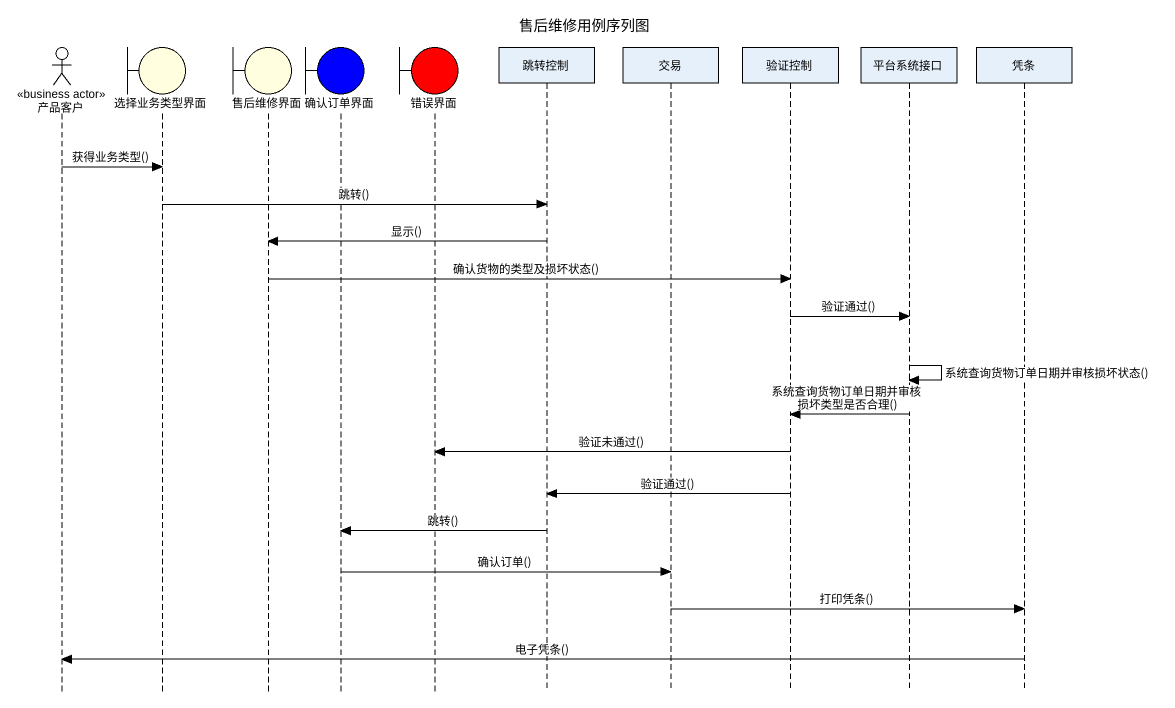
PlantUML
@startuml
title 售后维修用例序列图
hide footbox
actor 产品客户 <<business actor>>
boundary 选择业务类型界面 #FFFFE0
boundary 售后维修界面 #FFFFE0
boundary 确认订单界面 #0000FF
boundary 错误界面 #FF0000
participant 跳转控制
participant 交易
participant 验证控制
participant 平台系统接口
participant 凭条

产品客户 -> 选择业务类型界面 : 获得业务类型()
选择业务类型界面 -> 跳转控制 : 跳转()
跳转控制 -> 售后维修界面 : 显示()
售后维修界面 -> 验证控制 : 确认货物的类型及损坏状态()
验证控制 -> 平台系统接口 : 验证通过()
平台系统接口 -> 平台系统接口 : 系统查询货物订单日期并审核损坏状态()
平台系统接口 -> 验证控制 : 系统查询货物订单日期并审核损坏类型是否合理()
验证控制 -> 错误界面 : 验证未通过()
验证控制 -> 跳转控制 : 验证通过()
跳转控制 -> 确认订单界面 : 跳转()
确认订单界面 -> 交易 : 确认订单()
交易 -> 凭条 : 打印凭条()
凭条 -> 产品客户 : 电子凭条()
@enduml
